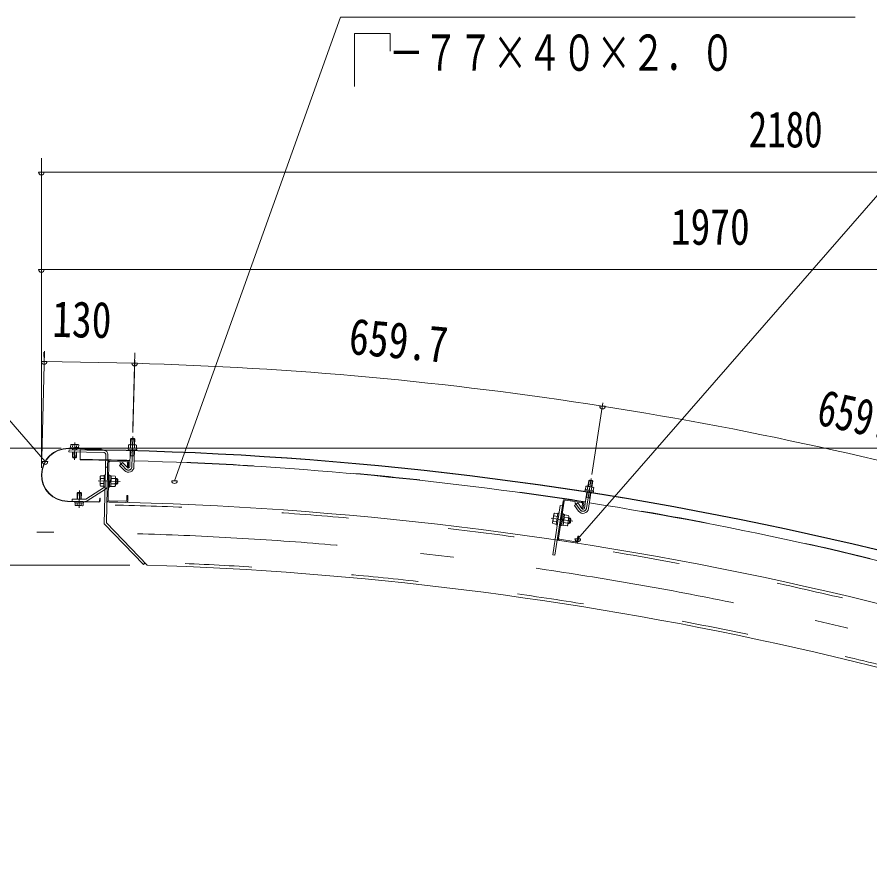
# Model space of a CAD drawing. Units: millimetres, scale not verified, with parts at other scales. Extents: x -25848 to 25858, y -10500 to 10500.
# Drawn here: x 15634 to 18699, y 5189 to 8190 of the extents above; entities that cross this region are included whole.
import ezdxf
from ezdxf.enums import TextEntityAlignment as Align

# ---------------------------------------------------------------- set-up
doc = ezdxf.new("R2010")
doc.units = ezdxf.units.MM
doc.header["$LTSCALE"] = 60
doc.linetypes.add('USER2', pattern=[10, 4, -6])
doc.linetypes.add('USER3', pattern=[24, 12, -5, 2, -5])
for name, color, linetype, lineweight in [('0-6_2-02BOLD', 7, 'Continuous', 18), ('0-7_2-12HIDDEN', 3, 'USER2', 18), ('0-8_2-22CENTER', 3, 'USER3', 18), ('0-9_2-42THIN', 4, 'Continuous', 18), ('0-A_2-52DIM', 3, 'Continuous', 18)]:
    doc.layers.add(name, color=color, linetype=linetype, lineweight=lineweight)
doc.styles.add('ＭＳ ゴシック', font='')
doc.styles.get('ＭＳ ゴシック').set_extended_font_data('MS Gothic')

msp = doc.modelspace()

# ---------------------------------------------------------------- linework, layer by layer
at = {"layer": '0-6_2-02BOLD'}
for p, q in [((15826.6, 6652.69), (15826.43, 6643.95)), ((15828.81, 6653.9), (15826.6, 6652.69)), ((15853.31, 6653.41), (15828.81, 6653.9)), ((15833.82, 6652.54), (15833.64, 6643.81)), ((15848.25, 6652.25), (15848.08, 6643.52)), ((16036.48, 6653.04), (16060.96, 6652.38)), ((16041.48, 6651.64), (16041.17, 6640.41)), ((16041.22, 6652.91), (16041.77, 6673.27)), ((16044.33, 6675.71), (16041.77, 6673.27)), ((16056.77, 6672.87), (16041.77, 6673.27)), ((16054.33, 6675.44), (16044.33, 6675.71)), ((16056.77, 6672.87), (16054.33, 6675.44)), ((16056.22, 6652.51), (16056.77, 6672.87)), ((16060.96, 6652.38), (16063.11, 6651.06)), ((15819.01, 6638.85), (15935.74, 6636.51)), ((15935.76, 6637.76), (15819.04, 6640.1)), ((15820.68, 6634.81), (15820.52, 6626.82)), ((15947.49, 6624.28), (15820.52, 6626.82)), ((15947.65, 6632.27), (15820.68, 6634.81)), ((15832.66, 6608.82), (15833.02, 6626.57)), ((15833.17, 6634.56), (15833.26, 6638.56)), ((15847.66, 6608.52), (15848.01, 6626.27)), ((15848.17, 6634.26), (15848.25, 6638.26)), ((15856.48, 6643.35), (15856.4, 6639.35)), ((15860.72, 6636.12), (15860.25, 6598.63)), ((15935.76, 6637.76), (15935.74, 6636.51)), ((16032.77, 6640.63), (16032.67, 6636.88)), ((16032.67, 6636.88), (16063.9, 6636.04)), ((16033.86, 6636.85), (16033.75, 6632.85)), ((16033.75, 6632.85), (16062.61, 6632.08)), ((16039.1, 6573.88), (16040.65, 6631.41)), ((16054.1, 6573.48), (16055.64, 6631.01)), ((16055.9, 6651.25), (16055.6, 6640.02)), ((16062.71, 6636.08), (16062.61, 6632.08)), ((16063.11, 6651.06), (16062.82, 6639.82)), ((15847.66, 6608.52), (15832.66, 6608.82)), ((15835.11, 6606.27), (15832.66, 6608.82)), ((15835.11, 6606.27), (15845.11, 6606.07)), ((15847.66, 6608.52), (15845.11, 6606.07)), ((15952.4, 6619.18), (15947.39, 6368.91)), ((15960.39, 6619.02), (15955.45, 6372.07)), ((15967.87, 6592.86), (16026.86, 6591.68)), ((15967.95, 6596.86), (16026.94, 6595.68)), ((16040.15, 6612.99), (16055.15, 6612.59)), ((15959.45, 6572.03), (15951.45, 6572.19)), ((15963.79, 6588.94), (15961.11, 6454.97)), ((16019.59, 6560.25), (16002.39, 6578.39)), ((16030.78, 6587.6), (16030.43, 6570.61)), ((16030.43, 6570.61), (16034.44, 6570.53)), ((16034.77, 6587.52), (16034.44, 6570.53)), ((15933.02, 6538.3), (15934.82, 6541.28)), ((15934.64, 6531.9), (15946.64, 6531.66)), ((15934.82, 6541.28), (15946.83, 6541.04)), ((15946.88, 6543.52), (15946.03, 6501.03)), ((15946.88, 6543.52), (15950.88, 6543.44)), ((15966.88, 6543.12), (15962.87, 6543.2)), ((15966.84, 6541.37), (15971.84, 6541.27)), ((15971.84, 6541.27), (15971.06, 6502.28)), ((15986.14, 6530.87), (15971.64, 6531.16)), ((15992.89, 6531.35), (15987.9, 6531.45)), ((15992.89, 6531.35), (15992.49, 6511.35)), ((15992.89, 6531.35), (15996.57, 6527.52)), ((15880.98, 6457.41), (15947.78, 6500.04)), ((15934.26, 6513.14), (15946.27, 6512.9)), ((15946.03, 6501.03), (15950.03, 6500.95)), ((15966.06, 6502.38), (15971.06, 6502.28)), ((15971.45, 6521.78), (15966.35, 6516.88)), ((15966.45, 6521.88), (15971.55, 6526.78)), ((15985.77, 6512.11), (15971.26, 6512.4)), ((15992.49, 6511.35), (15987.5, 6511.45)), ((15996.32, 6515.03), (15992.49, 6511.35)), ((15996.32, 6515.03), (15996.57, 6527.52)), ((17680.38, 6504.17), (17704.58, 6500.37)), ((17685.16, 6502.15), (17683.41, 6491.04)), ((17685.07, 6503.44), (17688.23, 6523.56)), ((17691.08, 6525.65), (17688.23, 6523.56)), ((17703.04, 6521.24), (17688.23, 6523.56)), ((17700.97, 6524.09), (17691.08, 6525.65)), ((17699.41, 6499.91), (17697.67, 6488.81)), ((17699.89, 6501.11), (17703.04, 6521.24)), ((17703.04, 6521.24), (17700.97, 6524.09)), ((17704.58, 6500.37), (17706.54, 6498.79)), ((17706.54, 6498.79), (17704.8, 6487.69)), ((15850.07, 6478.95), (15849.63, 6457.2)), ((15850.07, 6478.95), (15852.62, 6481.39)), ((15850.07, 6478.95), (15865.06, 6478.64)), ((15862.61, 6481.19), (15852.62, 6481.39)), ((15885.28, 6450.67), (15952.09, 6493.3)), ((16028.44, 6470.63), (16028.1, 6453.63)), ((16028.44, 6470.63), (16032.44, 6470.55)), ((16032.44, 6470.55), (16032.1, 6453.55)), ((17672.81, 6425.33), (17681.73, 6482.19)), ((17675.1, 6492.35), (17674.52, 6488.64)), ((17674.52, 6488.64), (17705.4, 6483.8)), ((17675.7, 6488.46), (17675.08, 6484.51)), ((17675.08, 6484.51), (17703.6, 6480.03)), ((17675.1, 6492.35), (17705.98, 6487.5)), ((17687.63, 6423.01), (17696.55, 6479.87)), ((17704.22, 6483.98), (17703.6, 6480.03)), ((17705.98, 6487.5), (17705.4, 6483.8)), ((15815.2, 6448.64), (15928.18, 6446.38)), ((15815.23, 6449.89), (15928.21, 6447.63)), ((15832.14, 6457.55), (15831.98, 6449.55)), ((15878.19, 6456.63), (15832.14, 6457.55)), ((15841.24, 6444.11), (15841.33, 6448.11)), ((15841.24, 6444.11), (15872.49, 6443.49)), ((15842.26, 6435.35), (15842.43, 6444.09)), ((15849.48, 6435.21), (15849.65, 6443.95)), ((15863.91, 6434.92), (15864.08, 6443.66)), ((15872.49, 6443.49), (15872.57, 6447.49)), ((15930.98, 6461.32), (15930.76, 6450.08)), ((15930.98, 6461.32), (15932.23, 6461.3)), ((15932.23, 6461.3), (15932.01, 6450.05)), ((15964.95, 6446.89), (16023.94, 6445.71)), ((15965.03, 6450.89), (16024.02, 6449.71)), ((17596.1, 6450.54), (17566.89, 6255.72)), ((17600.06, 6449.95), (17580.18, 6317.43)), ((17604.61, 6453.31), (17662.95, 6444.56)), ((17605.2, 6457.27), (17663.55, 6448.52)), ((17649.1, 6443.36), (17636.98, 6434.53)), ((17663.83, 6423.16), (17649.1, 6443.36)), ((17666.32, 6440.01), (17663.8, 6423.2)), ((17670.28, 6439.42), (17667.75, 6422.61)), ((17678.88, 6463.98), (17693.7, 6461.66)), ((15844.42, 6434.05), (15842.26, 6435.35)), ((17577.45, 6407.08), (17581.41, 6406.49)), ((17593.58, 6433.73), (17585.67, 6434.92)), ((17651.71, 6414.32), (17636.98, 6434.53)), ((17663.8, 6423.2), (17667.75, 6422.61)), ((17563.04, 6403.68), (17558.36, 6372.53)), ((17561.03, 6378.57), (17572.91, 6376.79)), ((17563.81, 6397.13), (17575.69, 6395.34)), ((17597.23, 6404.11), (17590.93, 6362.08)), ((17597.23, 6404.11), (17593.27, 6404.71)), ((17599.02, 6382.36), (17593.34, 6378.15)), ((17594.08, 6383.1), (17599.76, 6387.3)), ((17614.76, 6389.48), (17600.41, 6391.64)), ((17617.43, 6395.52), (17612.76, 6364.37)), ((17621.52, 6389.09), (17616.58, 6389.84)), ((17621.52, 6389.09), (17618.55, 6369.32)), ((17621.52, 6389.09), (17624.67, 6384.83)), ((17622.82, 6372.47), (17624.67, 6384.83)), ((16101.09, 6220.48), (15955.45, 6372.07)), ((17558.36, 6372.53), (17559.64, 6369.29)), ((17559.64, 6369.29), (17571.52, 6367.51)), ((17590.93, 6362.08), (17586.97, 6362.68)), ((17591.19, 6363.81), (17596.13, 6363.07)), ((17610.59, 6361.65), (17596.24, 6363.8)), ((17611.98, 6370.93), (17597.63, 6373.08)), ((17612.76, 6364.37), (17610.59, 6361.65)), ((17618.55, 6369.32), (17613.61, 6370.06)), ((17622.82, 6372.47), (17618.55, 6369.32)), ((17648.96, 6324.31), (17646.44, 6307.5)), ((17648.96, 6324.31), (17652.92, 6323.72)), ((17652.92, 6323.72), (17650.4, 6306.9)), ((17582.96, 6308.93), (17641.3, 6300.18)), ((17583.55, 6312.88), (17641.9, 6304.13))]:
    msp.add_line(p, q, dxfattribs=at)
for points in [[(15853.31, 6653.41), (15855.47, 6652.11), (15855.29, 6643.37)], [(16036.48, 6653.04), (16034.26, 6651.83), (16033.96, 6640.6)], [(15856.48, 6643.35), (15825.24, 6643.97), (15825.16, 6639.98)], [(16032.77, 6640.63), (16064.01, 6639.79), (16063.9, 6636.04)], [(16030.48, 6570.57), (16013.28, 6588.71), (16002.39, 6578.39)], [(15933.02, 6538.3), (15932.39, 6506.8), (15934.07, 6503.75), (15946.08, 6503.52)], [(15966.88, 6543.12), (15966.02, 6500.63), (15962.03, 6500.71)], [(15988.01, 6537.2), (15987.38, 6505.71), (15985.58, 6502.72), (15971.08, 6503.01)], [(15988.01, 6537.2), (15986.33, 6540.25), (15971.83, 6540.53)], [(17680.38, 6504.17), (17678.02, 6503.27), (17676.28, 6492.16)], [(15862.61, 6481.19), (15865.06, 6478.64), (15864.63, 6456.9)], [(15844.42, 6434.05), (15868.91, 6433.56), (15871.12, 6434.78), (15871.3, 6443.51)], [(17585.67, 6434.92), (17558.98, 6256.91), (17566.89, 6255.72)], [(17563.04, 6403.68), (17565.21, 6406.4), (17577.08, 6404.62)], [(17577.45, 6407.08), (17571.15, 6365.05), (17575.1, 6364.46)], [(17596.97, 6402.38), (17601.92, 6401.64), (17596.13, 6363.07)], [(17617.43, 6395.52), (17616.15, 6398.76), (17601.8, 6400.91)], [(16094.01, 6227.84), (16088.25, 6222.3), (15947.39, 6368.91)]]:
    msp.add_lwpolyline(points, dxfattribs=at)
for centre, radius, start, end in [((15830.12, 6648.09), 5.79, 50.30775, 88.854), ((15840.64, 6632.39), 21.27, 69.02267, 108.68311), ((15851.77, 6647.65), 5.79, 88.854, 127.38544), ((16037.75, 6647.21), 5.79, 49.93085, 88.46228), ((16048.15, 6631.44), 21.27, 68.63316, 108.29361), ((16059.39, 6646.63), 5.79, 88.46228, 127.00851), ((15817.12, 6544.37), 95.75, 88.854, 268.854), ((15817.12, 6544.37), 94.5, 88.854, 268.854), ((15704.72, -6161.8), 12797.62, 65.66528, 89.30167), ((15704.72, -6161.8), 12798.88, 65.66528, 89.30167), ((15947.39, 6619.28), 5, 358.854, 88.854), ((15947.39, 6619.28), 13, 358.854, 88.854), ((15704.72, -6161.8), 12761.37, 88.49597, 89.30167), ((15967.79, 6588.86), 8, 88.854, 178.854), ((15967.79, 6588.86), 4, 88.854, 178.854), ((16026.78, 6587.68), 4, 358.854, 88.854), ((16026.78, 6587.68), 8, 358.854, 88.854), ((15704.72, -6161.8), 12761.37, 81.1133, 88.42862), ((16034.1, 6574.01), 20, 223.46228, 358.48836), ((16034.1, 6574.01), 5, 223.46228, 358.51442), ((15958.85, 6522.03), 26.15, 157.82858, 199.87939), ((15940.18, 6536.48), 7.19, 178.854, 219.58083), ((15961.55, 6521.98), 26.15, 337.82858, 19.87941), ((15980.79, 6535.67), 7.19, 318.12717, 358.854), ((15939.62, 6508.34), 7.19, 138.12717, 178.854), ((15945.09, 6504.26), 5, 302.54407, 358.854), ((15945.09, 6504.26), 13, 302.54407, 358.854), ((15980.23, 6507.52), 7.19, 358.854, 39.58083), ((17680.89, 6498.23), 5.79, 42.54817, 81.07961), ((17689.18, 6481.25), 21.27, 61.25049, 100.91093), ((17702.27, 6494.87), 5.79, 81.07961, 119.62584), ((15878.29, 6461.63), 13, 268.854, 302.54407), ((15878.29, 6461.63), 5, 268.854, 302.54407), ((15928.26, 6450.13), 3.75, 268.854, 358.854), ((15928.26, 6450.13), 2.5, 268.854, 358.854), ((15704.72, -6161.8), 12611.38, 65.80466, 88.854), ((15965.11, 6454.89), 8, 178.854, 268.854), ((15965.11, 6454.89), 4, 178.854, 268.854), ((16024.1, 6453.71), 8, 268.854, 358.854), ((16024.1, 6453.71), 4, 268.854, 358.854), ((17604.02, 6449.36), 8, 81.47133, 171.47133), ((17604.02, 6449.36), 4, 81.47133, 171.47133), ((17662.36, 6440.61), 4, 351.47133, 81.47133), ((17662.36, 6440.61), 8, 351.47133, 81.47133), ((15704.72, -6161.8), 12761.37, 73.73062, 81.04594), ((15845.96, 6439.81), 5.79, 268.854, 307.38544), ((15857.09, 6455.08), 21.27, 249.02267, 288.68311), ((15867.6, 6439.38), 5.79, 230.30775, 268.854), ((17667.87, 6426.1), 20, 216.07961, 351.10568), ((17667.87, 6426.1), 5, 216.07961, 351.13176), ((17565.72, 6373.12), 7.19, 130.74449, 171.47133), ((17586.56, 6384.23), 26.15, 150.44592, 192.49673), ((17569.9, 6400.96), 7.19, 171.47133, 212.19815), ((17589.23, 6383.83), 26.15, 330.44592, 12.49673), ((17610.07, 6394.93), 7.19, 310.74449, 351.47133), ((17605.9, 6367.1), 7.19, 351.47133, 32.19815), ((17584.14, 6316.84), 8, 171.47133, 261.47133), ((17584.14, 6316.84), 4, 171.47133, 261.47133), ((17642.49, 6308.09), 8, 261.47133, 351.47133), ((17642.49, 6308.09), 4, 261.47133, 351.47133), ((15704.72, -6161.8), 12388.63, 67.05199, 88.16655)]:
    msp.add_arc(centre, radius, start, end, dxfattribs=at)
at = {"layer": '0-7_2-12HIDDEN'}
for radius, start, end in [(12762.62, 88.49596, 89.30167), (12762.62, 81.1133, 88.42862), (12762.62, 73.73062, 81.04594), (12600.87, 65.80389, 88.854), (12399.12, 67.01985, 88.21622)]:
    msp.add_arc((15704.72, -6161.8), radius, start, end, dxfattribs=at)
at = {"layer": '0-8_2-22CENTER'}
for p, q in [((16049.52, 6682.45), (16046.6, 6573.67)), ((15841.21, 6661.16), (15839.96, 6598.67)), ((16002.68, 6589), (16025.03, 6565.41)), ((17697.09, 6531.66), (17680.22, 6424.16)), ((15925.21, 6522.7), (16003.94, 6521.12)), ((15856.52, 6426.31), (15857.77, 6488.79)), ((17638.63, 6445.01), (17657.77, 6418.74)), ((17631.17, 6377.54), (17553.28, 6389.22))]:
    msp.add_line(p, q, dxfattribs=at)
for centre, radius, start, end in [((16034.1, 6574.01), 12.5, 223.4623, 358.4623), ((17667.87, 6426.1), 12.5, 216.07962, 351.07962), ((15704.72, -6161.8), 12500, 65.24121, 90)]:
    msp.add_arc(centre, radius, start, end, dxfattribs=at)
at = {"layer": '0-9_2-42THIN'}
for p, q in [((16043.22, 6652.85), (16043.82, 6675.22)), ((16054.22, 6652.56), (16054.82, 6674.92)), ((15835.02, 6626.53), (15834.62, 6606.78)), ((15835.26, 6638.52), (15835.18, 6634.52)), ((15846.01, 6626.3), (15845.62, 6606.56)), ((15846.26, 6638.3), (15846.17, 6634.3)), ((16053.15, 6612.64), (16053.64, 6631.07)), ((16055.05, 6609.12), (16053.15, 6612.64)), ((15987.85, 6528.95), (15995.35, 6528.8)), ((15987.55, 6513.95), (15995.04, 6513.8)), ((17687.05, 6503.13), (17690.52, 6525.23)), ((17697.91, 6501.42), (17701.38, 6523.52)), ((15851.63, 6457.16), (15852.11, 6480.9)), ((15862.63, 6456.94), (15863.11, 6480.68)), ((17691.72, 6461.97), (17694.58, 6480.18)), ((17693.16, 6458.24), (17691.72, 6461.97)), ((17616.21, 6387.36), (17623.62, 6386.25)), ((17613.98, 6372.53), (17621.4, 6371.42))]:
    msp.add_line(p, q, dxfattribs=at)
for points in [[(16040.06, 6609.53), (16042.15, 6612.94), (16042.65, 6631.36)], [(17678.34, 6460.56), (17680.85, 6463.68), (17683.71, 6481.88)]]:
    msp.add_lwpolyline(points, dxfattribs=at)
at = {"layer": '0-A_2-52DIM'}
for p, q in [((16796.37, 8189.93), (16199.54, 6523.4)), ((18646.37, 8189.93), (16796.37, 8189.93)), ((19283.71, 8189.93), (17649.08, 6314.39)), ((15721.37, 6569.37), (15721.37, 7682.46)), ((15731.37, 7632.46), (15711.37, 7632.46)), ((21171.37, 7632.46), (15721.37, 7632.46)), ((15046.37, 7389.93), (15734.5, 6592.25)), ((15731.37, 7282.46), (15711.37, 7282.46)), ((15721.37, 7282.47), (21171.37, 7282.47)), ((15722.56, 6604.68), (15731.95, 6989.38)), ((15731.2, 6951.89), (15730.16, 6984.95)), ((16050.26, 6714.19), (16057.33, 6982.87)), ((15741.2, 6951.89), (15721.2, 6951.89)), ((16056.58, 6945.38), (15731.2, 6951.89)), ((16066.58, 6945.38), (16046.58, 6945.38)), ((16056.89, 6957.15), (16049.91, 6697.1)), ((17699.36, 6546.14), (17739.71, 6803.15)), ((17747.88, 6791.51), (17727.88, 6791.51)), ((15792.12, 6639.93), (14221.37, 6639.93)), ((15842.12, 6640.12), (20021.72, 6640.12)), ((15744.5, 6592.25), (15724.5, 6592.25)), ((16209.54, 6523.4), (16189.54, 6523.4)), ((17659.08, 6314.39), (17639.08, 6314.39)), ((16039.74, 6219.93), (14571.37, 6219.93))]:
    msp.add_line(p, q, dxfattribs=at)
msp.add_lwpolyline([(16846.37, 7939.93), (16846.37, 8131.38), (16975.15, 8131.38), (16975.15, 8066.98)], dxfattribs=at)
for centre, radius, start, end in [((15721.37, 7632.46), 10, 180, 0), ((15721.37, 7282.46), 10, 180, 0), ((15731.2, 6951.89), 10, 180, 0), ((16056.58, 6945.38), 10, 180, 0), ((15704.7, -6161.88), 13111.98, 81.07959, 88.46222), ((17737.88, 6791.51), 10, 180, 0), ((15704.7, -6161.88), 13111.99, 73.69698, 81.07959), ((15734.5, 6592.25), 10, 180, 0), ((16199.54, 6523.4), 10, 180, 0), ((17649.08, 6314.39), 10, 180, 0)]:
    msp.add_arc(centre, radius, start, end, dxfattribs=at)

# ---------------------------------------------------------------- texts
at = {"layer": '0-A_2-52DIM', "color": 7, "style": 'ＭＳ ゴシック'}
for s, width, p in [('\u3000－７７×４０×２．０', 0.7, (16846.37, 7957.7)), ('2180', 0.75, (18263.34, 7682.46)), ('1970', 0.8, (17983.68, 7332.46))]:
    msp.add_text(s, height=130.2, dxfattribs=dict(at, width=width)).set_placement(p, align=Align.BOTTOM_LEFT)
for s, rotation, width, p in [('130', 358.854, 0.8, (15758.5, 7001.35)), ('659.7', 354.771, 0.8, (16819.24, 6940.55)), ('659.7', 347.388, 0.75, (18493.6, 6688.73))]:
    msp.add_text(s, height=130.2, rotation=rotation, dxfattribs=dict(at, width=width)).set_placement(p, align=Align.BOTTOM_LEFT)

doc.saveas('drawing.dxf')
